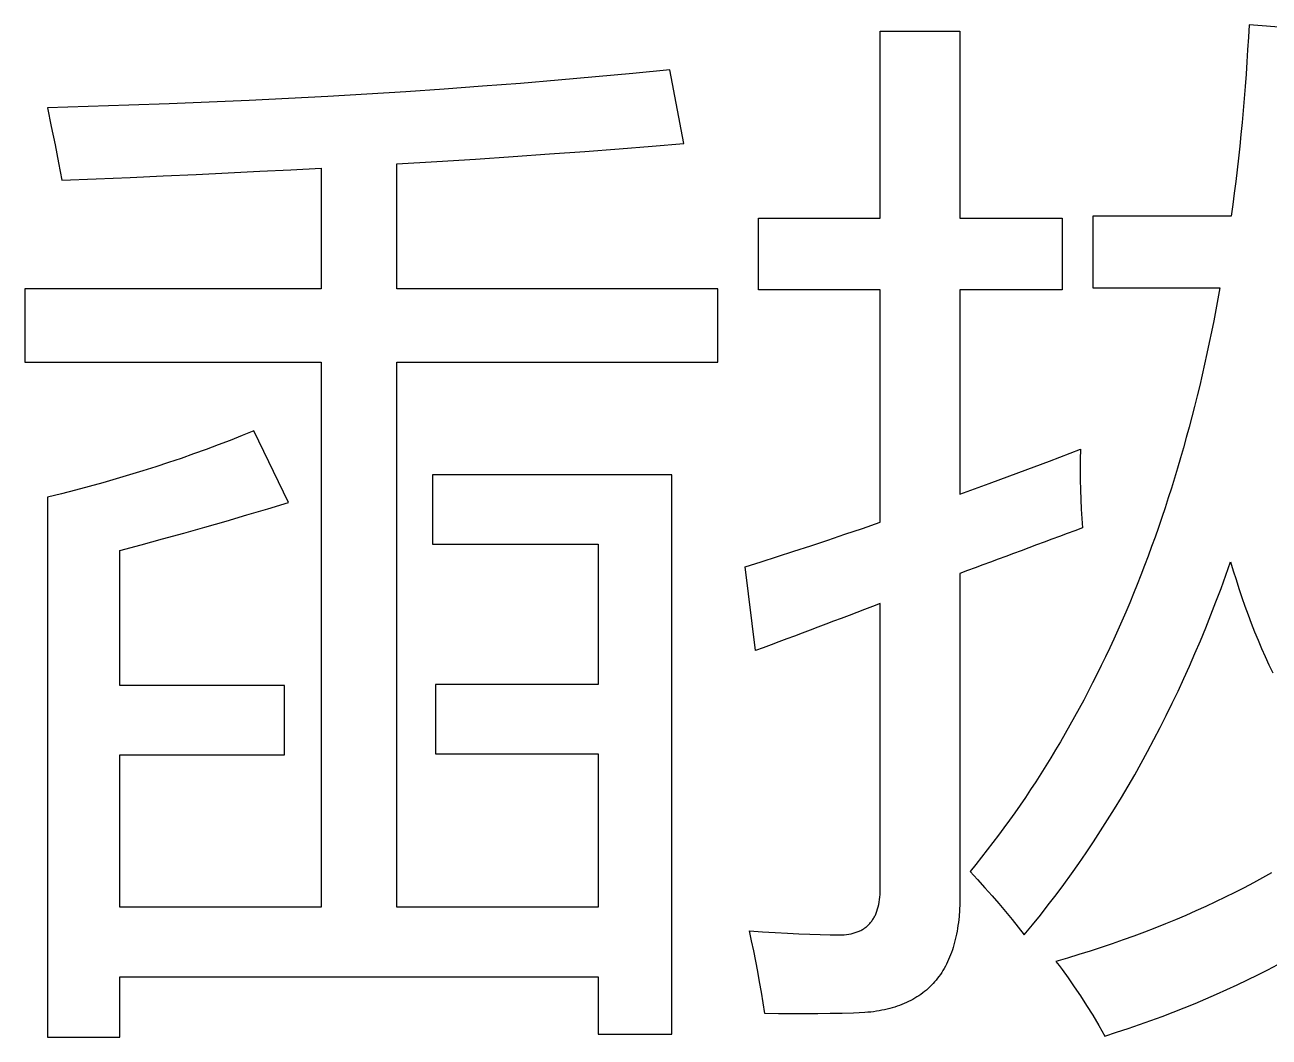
# Model space of a CAD drawing. Header units: millimetres. Extents: x -367 to 368, y -81 to 81.
# Drawn here: x -225.59 to -178.43, y 42.59 to 80.93 of the extents above; entities that cross this region are included whole.
import ezdxf

# ---------------------------------------------------------------- set-up
doc = ezdxf.new("R2010")
doc.units = ezdxf.units.MM
doc.header["$MEASUREMENT"] = 0
doc.layers.add('Ä¬ÈÏÖµ', color=7, linetype='Continuous', lineweight=0)

msp = doc.modelspace()

# ---------------------------------------------------------------- linework, layer by layer
at = {"layer": 'Ä¬ÈÏÖµ', "color": 7, "lineweight": 25, "true_color": 0xffffff}
for points in [[(-176.088, 80.702), (-179.187, 80.934), (-179.212, 80.463), (-179.24, 79.995), (-179.27, 79.529), (-179.302, 79.065), (-179.336, 78.604), (-179.373, 78.145), (-179.412, 77.689), (-179.453, 77.235), (-179.497, 76.783), (-179.542, 76.334), (-179.59, 75.888), (-179.641, 75.443), (-179.693, 75.002), (-179.748, 74.562), (-179.805, 74.125), (-179.865, 73.691), (-185.113, 73.691), (-185.113, 70.979), (-180.291, 70.979), (-180.367, 70.558), (-180.445, 70.139), (-180.526, 69.723), (-180.609, 69.309), (-180.694, 68.897), (-180.782, 68.488), (-180.872, 68.081), (-180.964, 67.677), (-181.058, 67.274), (-181.155, 66.875), (-181.254, 66.478), (-181.355, 66.083), (-181.459, 65.69), (-181.565, 65.3), (-181.673, 64.913), (-181.783, 64.528), (-181.896, 64.145), (-182.011, 63.764), (-182.128, 63.386), (-182.247, 63.011), (-182.369, 62.637), (-182.493, 62.267), (-182.62, 61.898), (-182.748, 61.532), (-182.879, 61.169), (-183.012, 60.807), (-183.148, 60.449), (-183.285, 60.092), (-183.425, 59.738), (-183.568, 59.387), (-183.712, 59.037), (-183.859, 58.691), (-184.008, 58.346), (-184.16, 58.004), (-184.313, 57.665), (-184.469, 57.328), (-184.628, 56.993), (-184.788, 56.66), (-184.951, 56.33), (-185.116, 56.003), (-185.283, 55.678), (-185.453, 55.355), (-185.625, 55.035), (-185.799, 54.717), (-185.975, 54.401), (-186.154, 54.088), (-186.335, 53.777), (-186.519, 53.469), (-186.704, 53.163), (-186.892, 52.859), (-187.082, 52.558), (-187.275, 52.259), (-187.469, 51.963), (-187.666, 51.669), (-187.865, 51.378), (-188.067, 51.088), (-188.271, 50.802), (-188.477, 50.517), (-188.685, 50.235), (-188.896, 49.956), (-189.109, 49.679), (-189.324, 49.404), (-189.542, 49.132), (-189.761, 48.862), (-189.475, 48.553), (-189.197, 48.247), (-188.928, 47.943), (-188.667, 47.642), (-188.415, 47.343), (-188.171, 47.046), (-187.935, 46.752), (-187.708, 46.46), (-187.401, 46.834), (-187.097, 47.212), (-186.797, 47.595), (-186.502, 47.982), (-186.21, 48.373), (-185.923, 48.769), (-185.639, 49.169), (-185.36, 49.574), (-185.085, 49.982), (-184.814, 50.396), (-184.547, 50.813), (-184.284, 51.235), (-184.025, 51.662), (-183.77, 52.093), (-183.52, 52.528), (-183.273, 52.968), (-183.031, 53.412), (-182.792, 53.86), (-182.558, 54.313), (-182.328, 54.77), (-182.102, 55.232), (-181.88, 55.698), (-181.662, 56.168), (-181.448, 56.643), (-181.238, 57.122), (-181.032, 57.605), (-180.831, 58.093), (-180.633, 58.585), (-180.44, 59.082), (-180.25, 59.583), (-180.065, 60.089), (-179.884, 60.598), (-179.783, 60.256), (-179.678, 59.917), (-179.57, 59.581), (-179.458, 59.247), (-179.343, 58.917), (-179.224, 58.59), (-179.101, 58.266), (-178.975, 57.945), (-178.845, 57.627), (-178.712, 57.312), (-178.575, 57), (-178.434, 56.691), (-178.29, 56.385)], [(-178.332, 48.814), (-178.674, 48.621), (-179.022, 48.432), (-179.374, 48.246), (-179.731, 48.063), (-180.092, 47.884), (-180.458, 47.707), (-180.829, 47.534), (-181.204, 47.365), (-181.584, 47.198), (-181.969, 47.035), (-182.358, 46.875), (-182.752, 46.718), (-183.151, 46.564), (-183.554, 46.414), (-183.962, 46.267), (-184.375, 46.123), (-184.792, 45.983), (-185.214, 45.845), (-185.641, 45.711), (-186.072, 45.581), (-186.508, 45.453), (-186.391, 45.301), (-186.275, 45.146), (-186.043, 44.826), (-185.81, 44.493), (-185.578, 44.146), (-185.346, 43.786), (-185.113, 43.412), (-184.881, 43.026), (-184.648, 42.625), (-184.206, 42.768), (-183.769, 42.913), (-183.335, 43.063), (-182.907, 43.216), (-182.482, 43.372), (-182.062, 43.533), (-181.646, 43.696), (-181.235, 43.864), (-180.828, 44.035), (-180.425, 44.209), (-180.027, 44.387), (-179.633, 44.569), (-179.244, 44.755), (-178.859, 44.943), (-178.478, 45.136), (-178.102, 45.332)]]:
    msp.add_lwpolyline(points, dxfattribs=at)
msp.add_lwpolyline([(-215.597, 62.845), (-216.914, 65.556), (-217.358, 65.374), (-217.808, 65.195), (-218.263, 65.019), (-218.725, 64.847), (-219.193, 64.678), (-219.667, 64.512), (-220.147, 64.35), (-220.633, 64.191), (-221.125, 64.035), (-221.623, 63.883), (-222.127, 63.734), (-222.637, 63.588), (-223.154, 63.446), (-223.676, 63.307), (-224.204, 63.171), (-224.739, 63.039), (-224.739, 42.587), (-221.989, 42.587), (-221.989, 44.872), (-203.861, 44.872), (-203.861, 42.703), (-201.072, 42.703), (-201.072, 63.891), (-210.136, 63.891), (-210.136, 61.257), (-203.861, 61.257), (-203.861, 55.95), (-210.02, 55.95), (-210.02, 53.316), (-203.861, 53.316), (-203.861, 47.506), (-211.491, 47.506), (-211.491, 68.152), (-199.329, 68.152), (-199.329, 70.941), (-211.491, 70.941), (-211.491, 75.666), (-209.978, 75.759), (-208.509, 75.853), (-207.083, 75.948), (-205.701, 76.044), (-204.362, 76.141), (-203.067, 76.24), (-201.815, 76.34), (-200.607, 76.441), (-201.149, 79.23), (-202.549, 79.093), (-203.958, 78.962), (-205.378, 78.837), (-206.807, 78.719), (-208.246, 78.607), (-209.696, 78.502), (-211.155, 78.403), (-212.624, 78.31), (-214.104, 78.223), (-215.593, 78.143), (-217.092, 78.07), (-218.602, 78.002), (-220.121, 77.941), (-221.65, 77.887), (-223.19, 77.838), (-224.739, 77.797), (-224.589, 77.087), (-224.448, 76.392), (-224.318, 75.712), (-224.196, 75.046), (-222.89, 75.1), (-221.606, 75.155), (-220.344, 75.212), (-219.103, 75.269), (-217.884, 75.328), (-216.687, 75.388), (-215.511, 75.449), (-214.358, 75.511), (-214.358, 70.941), (-225.591, 70.941), (-225.591, 68.152), (-214.358, 68.152), (-214.358, 47.506), (-221.989, 47.506), (-221.989, 53.278), (-215.752, 53.278), (-215.752, 55.911), (-221.989, 55.911), (-221.989, 61.024), (-221.177, 61.239), (-220.369, 61.458), (-219.565, 61.68), (-218.764, 61.906), (-217.967, 62.135), (-217.173, 62.368), (-216.384, 62.605)], close=True, dxfattribs=at)
msp.add_open_spline([(-198.283, 60.405), (-198.283, 60.405), (-197.896, 57.228), (-197.896, 57.228), (-196.318, 57.817), (-194.743, 58.411), (-193.17, 59.01), (-193.17, 59.01), (-193.17, 48.203), (-193.17, 48.203), (-193.17, 48.203), (-193.172, 48.096), (-193.172, 48.096), (-193.172, 48.096), (-193.176, 47.992), (-193.176, 47.992), (-193.176, 47.992), (-193.184, 47.892), (-193.184, 47.892), (-193.184, 47.892), (-193.194, 47.795), (-193.194, 47.795), (-193.194, 47.795), (-193.208, 47.701), (-193.208, 47.701), (-193.208, 47.701), (-193.224, 47.611), (-193.224, 47.611), (-193.224, 47.611), (-193.244, 47.524), (-193.244, 47.524), (-193.244, 47.524), (-193.267, 47.441), (-193.267, 47.441), (-193.267, 47.441), (-193.293, 47.361), (-193.293, 47.361), (-193.293, 47.361), (-193.321, 47.284), (-193.321, 47.284), (-193.321, 47.284), (-193.353, 47.211), (-193.353, 47.211), (-193.353, 47.211), (-193.37, 47.176), (-193.37, 47.176), (-193.37, 47.176), (-193.388, 47.141), (-193.388, 47.141), (-193.388, 47.141), (-193.406, 47.107), (-193.406, 47.107), (-193.406, 47.107), (-193.426, 47.075), (-193.426, 47.075), (-193.426, 47.075), (-193.446, 47.043), (-193.446, 47.043), (-193.446, 47.043), (-193.467, 47.012), (-193.467, 47.012), (-193.467, 47.012), (-193.488, 46.982), (-193.488, 46.982), (-193.488, 46.982), (-193.51, 46.952), (-193.51, 46.952), (-193.51, 46.952), (-193.534, 46.924), (-193.534, 46.924), (-193.534, 46.924), (-193.557, 46.896), (-193.557, 46.896), (-193.557, 46.896), (-193.582, 46.869), (-193.582, 46.869), (-193.582, 46.869), (-193.607, 46.843), (-193.607, 46.843), (-193.607, 46.843), (-193.633, 46.818), (-193.633, 46.818), (-193.633, 46.818), (-193.66, 46.794), (-193.66, 46.794), (-193.66, 46.794), (-193.688, 46.77), (-193.688, 46.77), (-193.688, 46.77), (-193.716, 46.748), (-193.716, 46.748), (-193.716, 46.748), (-193.745, 46.726), (-193.745, 46.726), (-193.745, 46.726), (-193.775, 46.705), (-193.775, 46.705), (-193.775, 46.705), (-193.806, 46.685), (-193.806, 46.685), (-193.806, 46.685), (-193.837, 46.666), (-193.837, 46.666), (-193.837, 46.666), (-193.869, 46.648), (-193.869, 46.648), (-193.869, 46.648), (-193.902, 46.63), (-193.902, 46.63), (-193.902, 46.63), (-193.936, 46.614), (-193.936, 46.614), (-193.936, 46.614), (-193.97, 46.598), (-193.97, 46.598), (-193.97, 46.598), (-194.006, 46.583), (-194.006, 46.583), (-194.006, 46.583), (-194.042, 46.569), (-194.042, 46.569), (-194.042, 46.569), (-194.078, 46.556), (-194.078, 46.556), (-194.078, 46.556), (-194.116, 46.544), (-194.116, 46.544), (-194.116, 46.544), (-194.193, 46.521), (-194.193, 46.521), (-194.193, 46.521), (-194.273, 46.503), (-194.273, 46.503), (-194.273, 46.503), (-194.356, 46.487), (-194.356, 46.487), (-194.356, 46.487), (-194.442, 46.476), (-194.442, 46.476), (-194.442, 46.476), (-194.532, 46.467), (-194.532, 46.467), (-194.532, 46.467), (-194.624, 46.462), (-194.624, 46.462), (-194.624, 46.462), (-194.719, 46.46), (-194.719, 46.46), (-194.719, 46.46), (-195.069, 46.463), (-195.069, 46.463), (-195.069, 46.463), (-195.441, 46.47), (-195.441, 46.47), (-195.441, 46.47), (-195.834, 46.482), (-195.834, 46.482), (-195.834, 46.482), (-196.249, 46.499), (-196.249, 46.499), (-196.249, 46.499), (-196.686, 46.521), (-196.686, 46.521), (-196.686, 46.521), (-197.145, 46.547), (-197.145, 46.547), (-197.145, 46.547), (-197.626, 46.579), (-197.626, 46.579), (-197.626, 46.579), (-198.128, 46.615), (-198.128, 46.615), (-198.128, 46.615), (-198.043, 46.236), (-198.043, 46.236), (-198.043, 46.236), (-197.961, 45.853), (-197.961, 45.853), (-197.961, 45.853), (-197.883, 45.466), (-197.883, 45.466), (-197.883, 45.466), (-197.808, 45.075), (-197.808, 45.075), (-197.808, 45.075), (-197.738, 44.681), (-197.738, 44.681), (-197.738, 44.681), (-197.67, 44.284), (-197.67, 44.284), (-197.67, 44.284), (-197.607, 43.883), (-197.607, 43.883), (-197.607, 43.883), (-197.547, 43.478), (-197.547, 43.478), (-197.547, 43.478), (-197.022, 43.47), (-197.022, 43.47), (-197.022, 43.47), (-196.511, 43.466), (-196.511, 43.466), (-196.511, 43.466), (-196.015, 43.465), (-196.015, 43.465), (-196.015, 43.465), (-195.533, 43.468), (-195.533, 43.468), (-195.533, 43.468), (-195.066, 43.475), (-195.066, 43.475), (-195.066, 43.475), (-194.613, 43.485), (-194.613, 43.485), (-194.613, 43.485), (-194.175, 43.499), (-194.175, 43.499), (-194.175, 43.499), (-193.751, 43.516), (-193.751, 43.516), (-193.751, 43.516), (-193.639, 43.526), (-193.639, 43.526), (-193.639, 43.526), (-193.529, 43.537), (-193.529, 43.537), (-193.529, 43.537), (-193.421, 43.55), (-193.421, 43.55), (-193.421, 43.55), (-193.315, 43.565), (-193.315, 43.565), (-193.315, 43.565), (-193.21, 43.582), (-193.21, 43.582), (-193.21, 43.582), (-193.107, 43.601), (-193.107, 43.601), (-193.107, 43.601), (-193.006, 43.622), (-193.006, 43.622), (-193.006, 43.622), (-192.907, 43.644), (-192.907, 43.644), (-192.907, 43.644), (-192.809, 43.668), (-192.809, 43.668), (-192.809, 43.668), (-192.713, 43.695), (-192.713, 43.695), (-192.713, 43.695), (-192.619, 43.723), (-192.619, 43.723), (-192.619, 43.723), (-192.527, 43.753), (-192.527, 43.753), (-192.527, 43.753), (-192.436, 43.785), (-192.436, 43.785), (-192.436, 43.785), (-192.347, 43.819), (-192.347, 43.819), (-192.347, 43.819), (-192.26, 43.854), (-192.26, 43.854), (-192.26, 43.854), (-192.175, 43.892), (-192.175, 43.892), (-192.175, 43.892), (-192.091, 43.931), (-192.091, 43.931), (-192.091, 43.931), (-192.01, 43.972), (-192.01, 43.972), (-192.01, 43.972), (-191.93, 44.015), (-191.93, 44.015), (-191.93, 44.015), (-191.851, 44.06), (-191.851, 44.06), (-191.851, 44.06), (-191.775, 44.107), (-191.775, 44.107), (-191.775, 44.107), (-191.7, 44.156), (-191.7, 44.156), (-191.7, 44.156), (-191.627, 44.207), (-191.627, 44.207), (-191.627, 44.207), (-191.556, 44.259), (-191.556, 44.259), (-191.556, 44.259), (-191.486, 44.313), (-191.486, 44.313), (-191.486, 44.313), (-191.419, 44.37), (-191.419, 44.37), (-191.419, 44.37), (-191.353, 44.428), (-191.353, 44.428), (-191.353, 44.428), (-191.288, 44.488), (-191.288, 44.488), (-191.288, 44.488), (-191.226, 44.549), (-191.226, 44.549), (-191.226, 44.549), (-191.165, 44.613), (-191.165, 44.613), (-191.165, 44.613), (-191.106, 44.679), (-191.106, 44.679), (-191.106, 44.679), (-191.049, 44.746), (-191.049, 44.746), (-191.049, 44.746), (-190.994, 44.816), (-190.994, 44.816), (-190.994, 44.816), (-190.94, 44.887), (-190.94, 44.887), (-190.94, 44.887), (-190.888, 44.96), (-190.888, 44.96), (-190.888, 44.96), (-190.838, 45.035), (-190.838, 45.035), (-190.838, 45.035), (-190.79, 45.112), (-190.79, 45.112), (-190.79, 45.112), (-190.743, 45.19), (-190.743, 45.19), (-190.743, 45.19), (-190.698, 45.271), (-190.698, 45.271), (-190.698, 45.271), (-190.655, 45.353), (-190.655, 45.353), (-190.655, 45.353), (-190.614, 45.438), (-190.614, 45.438), (-190.614, 45.438), (-190.574, 45.524), (-190.574, 45.524), (-190.574, 45.524), (-190.537, 45.612), (-190.537, 45.612), (-190.537, 45.612), (-190.5, 45.702), (-190.5, 45.702), (-190.5, 45.702), (-190.466, 45.794), (-190.466, 45.794), (-190.466, 45.794), (-190.434, 45.887), (-190.434, 45.887), (-190.434, 45.887), (-190.403, 45.983), (-190.403, 45.983), (-190.403, 45.983), (-190.374, 46.08), (-190.374, 46.08), (-190.374, 46.08), (-190.347, 46.179), (-190.347, 46.179), (-190.347, 46.179), (-190.321, 46.281), (-190.321, 46.281), (-190.321, 46.281), (-190.297, 46.384), (-190.297, 46.384), (-190.297, 46.384), (-190.275, 46.489), (-190.275, 46.489), (-190.275, 46.489), (-190.255, 46.595), (-190.255, 46.595), (-190.255, 46.595), (-190.237, 46.704), (-190.237, 46.704), (-190.237, 46.704), (-190.22, 46.814), (-190.22, 46.814), (-190.22, 46.814), (-190.205, 46.927), (-190.205, 46.927), (-190.205, 46.927), (-190.18, 47.157), (-190.18, 47.157), (-190.18, 47.157), (-190.163, 47.395), (-190.163, 47.395), (-190.163, 47.395), (-190.152, 47.641), (-190.152, 47.641), (-190.152, 47.641), (-190.149, 47.893), (-190.149, 47.893), (-190.149, 47.893), (-190.149, 60.153), (-190.149, 60.153), (-188.599, 60.728), (-187.05, 61.302), (-185.501, 61.877), (-185.501, 61.877), (-185.527, 62.228), (-185.527, 62.228), (-185.527, 62.228), (-185.549, 62.586), (-185.549, 62.586), (-185.549, 62.586), (-185.566, 62.95), (-185.566, 62.95), (-185.566, 62.95), (-185.578, 63.319), (-185.578, 63.319), (-185.578, 63.319), (-185.585, 63.695), (-185.585, 63.695), (-185.585, 63.695), (-185.588, 64.077), (-185.588, 64.077), (-185.588, 64.077), (-185.585, 64.465), (-185.585, 64.465), (-185.585, 64.465), (-185.578, 64.859), (-185.578, 64.859), (-185.578, 64.859), (-186.757, 64.411), (-186.757, 64.411), (-186.757, 64.411), (-187.912, 63.978), (-187.912, 63.978), (-187.912, 63.978), (-189.042, 63.559), (-189.042, 63.559), (-189.042, 63.559), (-190.149, 63.155), (-190.149, 63.155), (-190.149, 63.155), (-190.149, 70.902), (-190.149, 70.902), (-190.149, 70.902), (-186.275, 70.902), (-186.275, 70.902), (-186.275, 70.902), (-186.275, 73.613), (-186.275, 73.613), (-186.275, 73.613), (-190.149, 73.613), (-190.149, 73.613), (-190.149, 73.613), (-190.149, 80.702), (-190.149, 80.702), (-190.149, 80.702), (-193.17, 80.702), (-193.17, 80.702), (-193.17, 80.702), (-193.17, 73.613), (-193.17, 73.613), (-193.17, 73.613), (-197.779, 73.613), (-197.779, 73.613), (-197.779, 73.613), (-197.779, 70.902), (-197.779, 70.902), (-197.779, 70.902), (-193.17, 70.902), (-193.17, 70.902), (-193.17, 70.902), (-193.17, 62.09), (-193.17, 62.09), (-193.17, 62.09), (-193.843, 61.86), (-193.843, 61.86), (-193.843, 61.86), (-194.506, 61.636), (-194.506, 61.636), (-194.506, 61.636), (-195.16, 61.417), (-195.16, 61.417), (-195.16, 61.417), (-195.804, 61.204), (-195.804, 61.204), (-195.804, 61.204), (-196.438, 60.996), (-196.438, 60.996), (-196.438, 60.996), (-197.063, 60.793), (-197.063, 60.793), (-197.063, 60.793), (-197.678, 60.596), (-197.678, 60.596), (-197.678, 60.596), (-198.283, 60.405), (-198.283, 60.405)], degree=3, knots=[0, 0, 0, 0, 1, 1, 1, 2, 2, 2, 3, 3, 3, 4, 4, 4, 5, 5, 5, 6, 6, 6, 7, 7, 7, 8, 8, 8, 9, 9, 9, 10, 10, 10, 11, 11, 11, 12, 12, 12, 13, 13, 13, 14, 14, 14, 15, 15, 15, 16, 16, 16, 17, 17, 17, 18, 18, 18, 19, 19, 19, 20, 20, 20, 21, 21, 21, 22, 22, 22, 23, 23, 23, 24, 24, 24, 25, 25, 25, 26, 26, 26, 27, 27, 27, 28, 28, 28, 29, 29, 29, 30, 30, 30, 31, 31, 31, 32, 32, 32, 33, 33, 33, 34, 34, 34, 35, 35, 35, 36, 36, 36, 37, 37, 37, 38, 38, 38, 39, 39, 39, 40, 40, 40, 41, 41, 41, 42, 42, 42, 43, 43, 43, 44, 44, 44, 45, 45, 45, 46, 46, 46, 47, 47, 47, 48, 48, 48, 49, 49, 49, 50, 50, 50, 51, 51, 51, 52, 52, 52, 53, 53, 53, 54, 54, 54, 55, 55, 55, 56, 56, 56, 57, 57, 57, 58, 58, 58, 59, 59, 59, 60, 60, 60, 61, 61, 61, 62, 62, 62, 63, 63, 63, 64, 64, 64, 65, 65, 65, 66, 66, 66, 67, 67, 67, 68, 68, 68, 69, 69, 69, 70, 70, 70, 71, 71, 71, 72, 72, 72, 73, 73, 73, 74, 74, 74, 75, 75, 75, 76, 76, 76, 77, 77, 77, 78, 78, 78, 79, 79, 79, 80, 80, 80, 81, 81, 81, 82, 82, 82, 83, 83, 83, 84, 84, 84, 85, 85, 85, 86, 86, 86, 87, 87, 87, 88, 88, 88, 89, 89, 89, 90, 90, 90, 91, 91, 91, 92, 92, 92, 93, 93, 93, 94, 94, 94, 95, 95, 95, 96, 96, 96, 97, 97, 97, 98, 98, 98, 99, 99, 99, 100, 100, 100, 101, 101, 101, 102, 102, 102, 103, 103, 103, 104, 104, 104, 105, 105, 105, 106, 106, 106, 107, 107, 107, 108, 108, 108, 109, 109, 109, 110, 110, 110, 111, 111, 111, 112, 112, 112, 113, 113, 113, 114, 114, 114, 115, 115, 115, 116, 116, 116, 117, 117, 117, 118, 118, 118, 119, 119, 119, 120, 120, 120, 121, 121, 121, 122, 122, 122, 123, 123, 123, 124, 124, 124, 125, 125, 125, 126, 126, 126, 127, 127, 127, 128, 128, 128, 129, 129, 129, 130, 130, 130, 131, 131, 131, 132, 132, 132, 133, 133, 133, 134, 134, 134, 135, 135, 135, 136, 136, 136, 137, 137, 137, 138, 138, 138, 139, 139, 139, 140, 140, 140, 141, 141, 141, 142, 142, 142, 143, 143, 143, 144, 144, 144, 145, 145, 145, 146, 146, 146, 147, 147, 147, 148, 148, 148, 149, 149, 149, 150, 150, 150, 151, 151, 151, 152, 152, 152, 153, 153, 153, 154, 154, 154, 155, 155, 155, 156, 156, 156, 157, 157, 157, 158, 158, 158, 159, 159, 159, 160, 160, 160, 161, 161, 161, 162, 162, 162, 163, 163, 163, 164, 164, 164, 165, 165, 165, 166, 166, 166, 166], dxfattribs=at)

doc.saveas('drawing.dxf')
